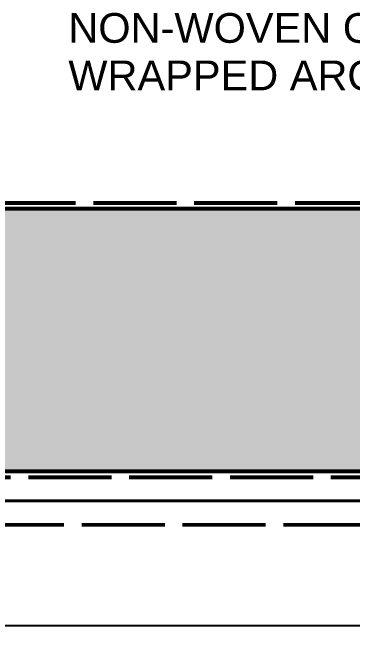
# Model space of a CAD drawing. Header units: millimetres. Extents: x -1812 to 12012, y -2698 to 2475.
# Drawn here: x 7732 to 8743, y -512 to 1364 of the extents above; entities that cross this region are included whole.
import ezdxf

# ---------------------------------------------------------------- set-up
doc = ezdxf.new("R2010")
doc.units = ezdxf.units.MM
doc.linetypes.add('DASH_247_53', pattern=[299.861111, 246.944444, -52.916667])
for name, color, linetype in [('ANNOTATIONS', 7, 'Continuous'), ('DIMENSIONS', 7, 'Continuous'), ('GEOFAB', 5, 'Continuous'), ('MODULE_ART', 7, 'Continuous'), ('TANK', 7, 'Continuous')]:
    doc.layers.add(name, color=color, linetype=linetype)
doc.styles.add('ARIAL', font='arial.ttf')
doc.dimstyles.get("Standard").update_dxf_attribs({"dimtxt": 2.5, "dimasz": 2.5, "dimexe": 1.25, "dimexo": 0.625, "dimtad": 1, "dimcen": 2.5, "dimazin": 3, "dimtfac": 1, "dimtmove": 0, "dimatfit": 3})

# ---------------------------------------------------------------- blocks, each defined once
blk = doc.blocks.new('atlancube_face')
at = {"true_color": 0x000000}
blk.add_solid([(-1.8, -1.8), (1151.8, -1.8), (-1.8, 781.8), (1151.8, 781.8)], dxfattribs=at)

msp = doc.modelspace()

# ---------------------------------------------------------------- linework, layer by layer
at = {"layer": 'GEOFAB', "color": 6, "lineweight": 40}
msp.add_line((-88.2, -88.2), (11588.2, -88.2), dxfattribs=at)
at = {"layer": 'GEOFAB', "color": 5, "linetype": 'DASH_247_53', "lineweight": 50}
msp.add_line((-158.7, -158.7), (11658.8, -158.7), dxfattribs=at)
at = {"layer": 'GEOFAB', "color": 5, "linetype": 'DASH_247_53', "lineweight": 53}
msp.add_lwpolyline([(-17.6, -17.6), (11517.6, -17.6), (11517.6, 797.6), (-17.6, 797.6)], close=True, dxfattribs=at)
at = {"layer": 'TANK', "lineweight": 53}
msp.add_lwpolyline([(0, 0), (11500, 0), (11500, 780), (0, 780)], close=True, dxfattribs=at)

# ---------------------------------------------------------------- block references
at = {"layer": 'MODULE_ART'}
for p in [(6900, 0), (8050, 0)]:
    msp.add_blockref('atlancube_face', p, dxfattribs=at)

# ---------------------------------------------------------------- texts
at = {"layer": 'ANNOTATIONS', "style": 'ARIAL'}
for s, p in [('NON-WOVEN GEO-FAB', (7897.6, 1273.9)), ('WRAPPED AROUND THE TANK', (7897.6, 1132.8))]:
    msp.add_text(s, height=88.406, dxfattribs=at).set_placement(p)

# ---------------------------------------------------------------- dimensions: what is measured, and where the dimension line sits
at = {"layer": 'DIMENSIONS'}
msp.add_linear_dim(base=(0, -458.6), p1=(0, -158.7), p2=(11500, -158.7), dimstyle='Standard', override={"dimtxt": 101.035556, "dimasz": 79.375, "dimexe": 52.916667, "dimexo": 0, "dimgap": 44.097222, "dimtad": 1, "dimtih": 0, "dimtoh": 0, "dimdec": 0, "dimtxsty": 'ARIAL', "dimclrd": 7, "dimclre": 7, "dimclrt": 7}, dxfattribs=at).render()

doc.saveas('drawing.dxf')
